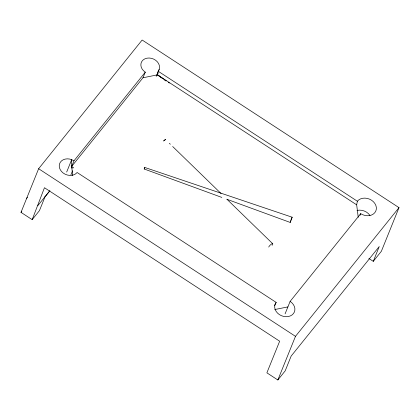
<?xml version="1.0" encoding="UTF-8"?>
<svg xmlns="http://www.w3.org/2000/svg" width="420" height="420" viewBox="0 0 420 420"><rect width="100%" height="100%" fill="white"/><g stroke="black" fill="none" stroke-linecap="round" stroke-linejoin="round"><path stroke-width="0.63" d="M145.288 72.161L73.988 160.813L71.689 159.637L71.305 167.444L71.678 166.425L142.978 77.773L145.288 72.161A9.597 7.744 22 0 1 141.855 61.399A9.597 7.744 22 0 1 153.683 59.105A9.597 7.744 22 0 1 159.175 69.468L158.172 71.232L157.479 74.834L162.257 78.278M358.234 217.297L356.669 204.829L357.362 201.227L158.172 71.232M221.823 197.416L144.197 169.003L144.585 167.905L144.769 167.454L292.152 217.214L290.209 222.442L226.753 199.216M144.769 167.459L144.527 168.152M158.041 73.048L157.479 74.834L142.978 77.773M290.771 220.752L290.209 222.442M373.27 261.35L381.37 251.276L399 207.638L142.149 40.016L38.63 168.725L21 212.363L32.177 219.66L44.462 187.724L279.657 341.213L266.884 372.829L277.851 379.985L285.175 370.881L291.16 356.066L379.255 246.53L373.27 261.35L368.881 258.484M291.018 220.08L292.147 217.192M144.454 168.352L144.197 169.003M45.113 196.586L39.443 210.63L32.177 219.66M66.665 172.069L71.689 159.637A9.912 7.996 22 0 0 59.493 167.816A9.912 7.996 22 0 0 75.521 173.953L77.117 172.499L276.181 302.411A10.385 8.379 22 0 0 279.463 314.654A10.385 8.379 22 0 0 293.401 313.645A10.385 8.379 22 0 0 290.12 301.403L360.691 213.654A10.542 8.505 22 0 0 374.845 212.63A10.542 8.505 22 0 0 371.511 200.203A10.542 8.505 22 0 0 357.362 201.227M70.912 174.862L72.555 170.793M285.091 313.856L290.12 301.403M277.851 379.985L295.481 336.346L399 207.638M360.024 215.308L360.691 213.654M73.988 160.813L71.678 166.425L72.692 175.555M156.182 76.367L159.175 69.468M274.502 305.676L276.181 302.411M21 212.363L21.809 211.36M37.852 205.616L49.623 190.984M45.008 196.849L49.933 190.727M26.675 198.319L27.468 197.347M163.863 140.737L165.512 139.597M274.759 309.535L287.894 306.915M356.669 204.829L157.479 74.834L166.094 80.813M38.63 168.725L295.481 336.346M168.247 82.309L169.323 83.055M164.383 79.811L165.974 80.955M73.715 167.927L71.678 166.425L72.093 168.331M169.381 143.309L170.321 144.223M172.667 146.507L221.051 193.526M227.162 199.463L272.727 243.742M356.979 210.472A10.542 8.505 22 0 1 369.962 215.444M268.732 247.06A2.814 0.777 -44.8 0 1 271.819 243.852A2.814 0.777 -44.8 0 1 272.102 245.285M163.606 141.057A1.659 0.462 -44.8 0 1 165.622 139.66"/></g></svg>
